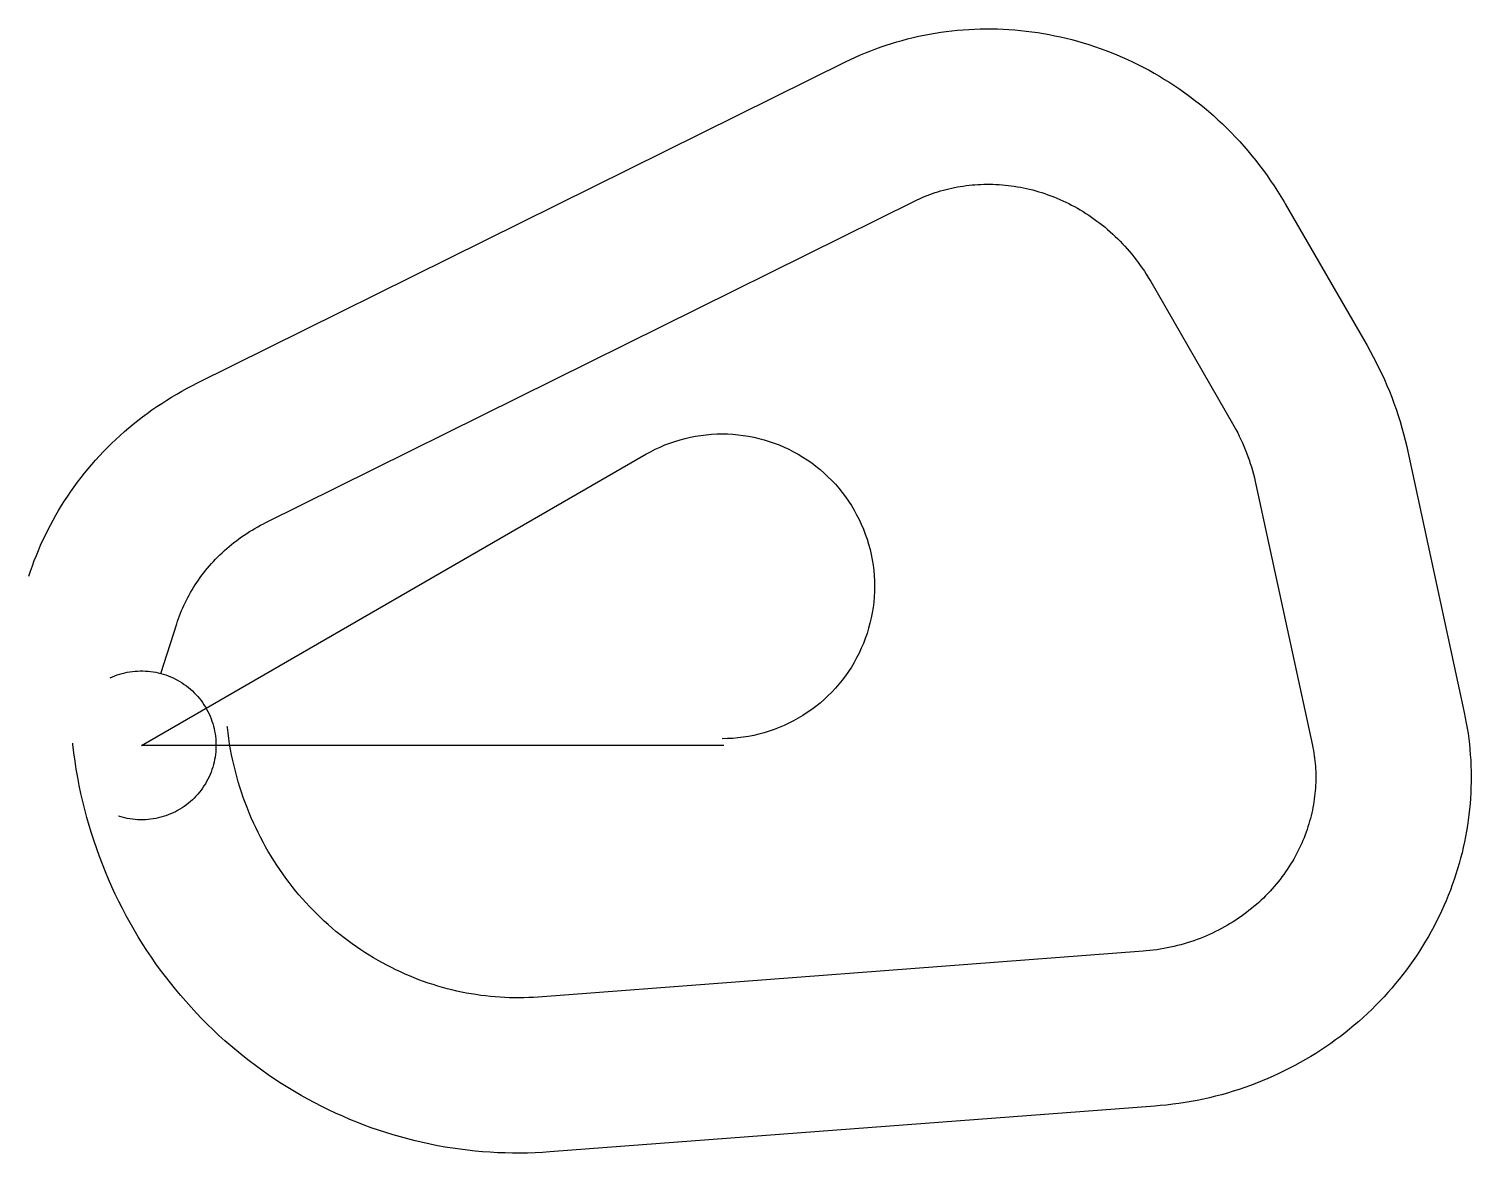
# Model space of a CAD drawing. Header units: metres. Extents: x -3336 to 39363, y -12074 to 21215.
import ezdxf

# ---------------------------------------------------------------- set-up
doc = ezdxf.new("R2010")
doc.units = ezdxf.units.M

msp = doc.modelspace()

# ---------------------------------------------------------------- linework, layer by layer
at = {"layer": 'Boundry', "color": 1}
for p, q in [((1636, 10721), (20843, 20236)), ((3678, 6599), (22885, 16114)), ((33859, 16032), (36282, 11835)), ((29875, 13733), (32298, 9535)), ((37489, 8698), (39158, 971)), ((32993, 7727), (34662, 0)), ((571, 2130), (1043, 3600)), ((29655, -6093), (11743, -7451)), ((30003, -10680), (12090, -12038))]:
    msp.add_line(p, q, dxfattribs=at)
at = {"layer": 'NorminalTrack', "color": 1}
msp.add_lwpolyline([(17239, 0), (0, 0), (14930, 8619), (14930, 8619), (15068, 8695), (15208, 8767), (15351, 8833), (15496, 8895), (15643, 8951), (15792, 9002), (15943, 9049), (16095, 9089), (16248, 9125), (16403, 9155), (16559, 9179), (16715, 9199), (16872, 9212), (17029, 9221), (17187, 9223), (17344, 9220), (17502, 9212), (17659, 9199), (17815, 9179), (17970, 9155), (18125, 9125), (18279, 9089), (18431, 9048), (18581, 9002), (18730, 8951), (18877, 8895), (19022, 8833), (19165, 8766), (19305, 8695), (19443, 8618), (19578, 8537), (19710, 8452), (19839, 8361), (19965, 8266), (20088, 8167), (20207, 8064), (20322, 7956), (20433, 7845), (20541, 7730), (20644, 7611), (20743, 7489), (20838, 7363), (20928, 7234), (21014, 7102), (21095, 6967), (21171, 6829), (21243, 6688), (21309, 6546), (21371, 6401), (21427, 6254), (21479, 6105), (21525, 5954), (21566, 5802), (21601, 5648), (21631, 5494), (21656, 5338), (21675, 5182), (21689, 5025), (21697, 4867), (21700, 4710), (21697, 4552), (21689, 4395), (21675, 4238), (21656, 4082), (21631, 3926), (21601, 3772), (21565, 3618), (21525, 3466), (21479, 3315), (21427, 3166), (21371, 3019), (21309, 2874), (21243, 2732), (21171, 2591), (21095, 2453), (21014, 2318), (20928, 2186), (20837, 2057), (20743, 1932), (20644, 1809), (20540, 1690), (20433, 1575), (20321, 1464), (20206, 1356), (20087, 1253), (19965, 1154), (19839, 1059), (19710, 969), (19578, 883), (19443, 802), (19305, 725), (19165, 654), (19022, 587), (18877, 526), (18730, 469), (18581, 418), (18430, 372), (18278, 331), (18125, 296), (17970, 266), (17814, 241), (17658, 222), (17501, 208), (17344, 200), (17187, 197)], dxfattribs=at)
at = {"layer": 'WindSpiral', "color": 5}
for points in [[(20843, 20236), (20988, 20307), (21136, 20375), (21284, 20441), (21434, 20504), (21586, 20565), (21739, 20623), (21893, 20679), (22048, 20732), (22204, 20782), (22362, 20830), (22521, 20875), (22680, 20917), (22841, 20957), (23003, 20994), (23165, 21028), (23328, 21059), (23493, 21088), (23658, 21114), (23823, 21136), (23990, 21156), (24157, 21174), (24324, 21188), (24492, 21199), (24661, 21207), (24830, 21213), (24999, 21215), (25168, 21215), (25338, 21212), (25508, 21205), (25678, 21196), (25849, 21184), (26019, 21168), (26189, 21150), (26360, 21129), (26530, 21104), (26700, 21077), (26869, 21046), (27039, 21013), (27208, 20977), (27377, 20937), (27545, 20895), (27713, 20849), (27880, 20801), (28047, 20749), (28213, 20695), (28379, 20638), (28543, 20577), (28707, 20514), (28870, 20448), (29032, 20378), (29193, 20306), (29353, 20231), (29512, 20153), (29670, 20072), (29827, 19988), (29982, 19901), (30136, 19812), (30289, 19720), (30441, 19624), (30591, 19526), (30739, 19426), (30886, 19322), (31032, 19216), (31175, 19107), (31317, 18996), (31458, 18882), (31596, 18765), (31733, 18645), (31867, 18523), (32000, 18399), (32131, 18272), (32260, 18142), (32387, 18011), (32511, 17876), (32634, 17740), (32754, 17601), (32872, 17459), (32988, 17316), (33101, 17170), (33212, 17022), (33320, 16872), (33426, 16720), (33530, 16565), (33631, 16409), (33729, 16251), (33825, 16090), (33859, 16032)], [(22885, 16114), (22958, 16150), (23033, 16185), (23108, 16218), (23184, 16250), (23261, 16281), (23339, 16310), (23417, 16339), (23497, 16366), (23577, 16392), (23657, 16416), (23739, 16439), (23821, 16461), (23903, 16481), (23987, 16500), (24071, 16518), (24155, 16534), (24240, 16549), (24326, 16562), (24412, 16574), (24499, 16585), (24586, 16594), (24673, 16601), (24761, 16607), (24850, 16611), (24938, 16614), (25027, 16616), (25117, 16615), (25206, 16614), (25296, 16610), (25386, 16605), (25476, 16599), (25566, 16591), (25657, 16581), (25748, 16569), (25838, 16556), (25929, 16542), (26020, 16526), (26110, 16508), (26201, 16488), (26292, 16467), (26382, 16444), (26473, 16420), (26563, 16394), (26653, 16366), (26743, 16336), (26832, 16305), (26921, 16273), (27010, 16238), (27099, 16202), (27187, 16164), (27275, 16125), (27362, 16084), (27449, 16041), (27536, 15997), (27622, 15951), (27707, 15904), (27792, 15854), (27876, 15804), (27959, 15751), (28042, 15697), (28124, 15641), (28205, 15584), (28286, 15525), (28366, 15465), (28445, 15403), (28523, 15339), (28600, 15274), (28676, 15208), (28751, 15140), (28825, 15070), (28899, 14999), (28971, 14927), (29042, 14853), (29112, 14777), (29181, 14700), (29248, 14622), (29315, 14542), (29380, 14461), (29444, 14379), (29507, 14295), (29569, 14210), (29629, 14124), (29688, 14036), (29745, 13947), (29801, 13857), (29856, 13766), (29875, 13733)], [(36282, 11835), (36374, 11672), (36463, 11507), (36550, 11341), (36634, 11173), (36715, 11003), (36793, 10831), (36868, 10658), (36941, 10483), (37010, 10307), (37076, 10129), (37140, 9950), (37200, 9770), (37257, 9588), (37312, 9405), (37363, 9221), (37411, 9036), (37455, 8849), (37489, 8698)], [(-3336, 5007), (-3285, 5162), (-3231, 5317), (-3174, 5470), (-3114, 5623), (-3052, 5775), (-2987, 5927), (-2919, 6077), (-2848, 6226), (-2775, 6375), (-2699, 6522), (-2620, 6668), (-2538, 6814), (-2454, 6957), (-2367, 7100), (-2278, 7242), (-2186, 7382), (-2091, 7520), (-1994, 7657), (-1894, 7793), (-1792, 7927), (-1687, 8060), (-1580, 8191), (-1470, 8320), (-1358, 8448), (-1243, 8574), (-1126, 8698), (-1007, 8820), (-885, 8941), (-761, 9059), (-635, 9175), (-507, 9290), (-376, 9402), (-243, 9512), (-109, 9620), (28, 9726), (168, 9830), (309, 9931), (452, 10030), (597, 10127), (744, 10221), (892, 10313), (1043, 10402), (1195, 10489), (1350, 10573), (1505, 10655), (1636, 10721)], [(32298, 9535), (32350, 9442), (32401, 9348), (32451, 9253), (32499, 9156), (32546, 9059), (32590, 8960), (32634, 8861), (32675, 8760), (32715, 8659), (32754, 8556), (32790, 8453), (32825, 8349), (32858, 8243), (32890, 8137), (32919, 8031), (32947, 7923), (32973, 7815), (32993, 7727)], [(1043, 3600), (1069, 3679), (1097, 3757), (1126, 3836), (1156, 3914), (1188, 3992), (1222, 4069), (1257, 4146), (1293, 4223), (1331, 4300), (1370, 4376), (1411, 4451), (1453, 4526), (1497, 4601), (1542, 4675), (1588, 4749), (1636, 4822), (1685, 4894), (1736, 4966), (1789, 5037), (1842, 5107), (1897, 5177), (1954, 5246), (2011, 5314), (2071, 5381), (2131, 5448), (2193, 5513), (2256, 5578), (2321, 5642), (2387, 5705), (2454, 5767), (2522, 5828), (2592, 5888), (2663, 5947), (2735, 6004), (2809, 6061), (2883, 6117), (2959, 6171), (3036, 6225), (3115, 6277), (3194, 6328), (3274, 6377), (3356, 6426), (3439, 6473), (3522, 6519), (3607, 6563), (3678, 6599)], [(-932, 1998), (-861, 2029), (-790, 2058), (-718, 2085), (-645, 2108), (-571, 2130), (-496, 2148), (-421, 2164), (-345, 2178), (-269, 2188), (-192, 2196), (-115, 2202), (-38, 2204), (38, 2204), (115, 2202), (192, 2196), (269, 2188), (345, 2178), (421, 2164), (496, 2148), (571, 2130), (645, 2108), (718, 2085), (790, 2058), (861, 2029), (932, 1998), (1001, 1964), (1069, 1928), (1136, 1890), (1201, 1849), (1265, 1806), (1327, 1761), (1387, 1713), (1446, 1664), (1504, 1612), (1559, 1559), (1612, 1504), (1664, 1446), (1713, 1387), (1761, 1327), (1806, 1265), (1849, 1201), (1890, 1136), (1928, 1069), (1964, 1001), (1998, 932), (2029, 861), (2058, 790), (2085, 718), (2108, 645), (2130, 571), (2148, 496), (2164, 421), (2178, 345), (2188, 269), (2196, 192), (2202, 115), (2204, 38), (2204, -38), (2202, -115), (2196, -192), (2188, -269), (2178, -345), (2164, -421), (2148, -496), (2130, -571), (2108, -645), (2085, -718), (2058, -790), (2029, -861), (1998, -932), (1964, -1001), (1928, -1069), (1890, -1136), (1849, -1201), (1806, -1265), (1761, -1327), (1713, -1387), (1664, -1446), (1612, -1504), (1559, -1559), (1504, -1612), (1446, -1664), (1387, -1713), (1327, -1761), (1265, -1806), (1201, -1849), (1136, -1890), (1069, -1928), (1001, -1964), (932, -1998), (861, -2029), (790, -2058), (718, -2085), (645, -2108), (571, -2130), (496, -2148), (421, -2164), (345, -2178), (269, -2188), (192, -2196), (115, -2202), (38, -2204), (-38, -2204), (-115, -2202), (-192, -2196), (-269, -2188), (-345, -2178), (-421, -2164), (-496, -2148), (-571, -2130), (-645, -2108), (-681, -2097)], [(39158, 971), (39190, 817), (39219, 662), (39246, 506), (39270, 350), (39291, 193), (39310, 35), (39325, -123), (39338, -282), (39349, -442), (39356, -602), (39361, -762), (39363, -922), (39362, -1083), (39358, -1244), (39352, -1406), (39342, -1567), (39330, -1729), (39315, -1891), (39297, -2052), (39277, -2214), (39253, -2375), (39227, -2537), (39197, -2698), (39165, -2859), (39130, -3019), (39092, -3180), (39051, -3340), (39008, -3499), (38961, -3658), (38912, -3816), (38860, -3974), (38805, -4131), (38747, -4287), (38686, -4443), (38623, -4598), (38556, -4751), (38487, -4904), (38415, -5056), (38341, -5207), (38263, -5357), (38183, -5506), (38100, -5654), (38014, -5800), (37926, -5945), (37835, -6089), (37742, -6232), (37645, -6373), (37546, -6512), (37445, -6650), (37341, -6787), (37234, -6922), (37125, -7055), (37014, -7187), (36900, -7317), (36783, -7445), (36664, -7571), (36543, -7695), (36419, -7817), (36293, -7938), (36165, -8056), (36034, -8172), (35901, -8286), (35766, -8398), (35629, -8508), (35490, -8616), (35349, -8721), (35205, -8824), (35060, -8925), (34912, -9023), (34763, -9119), (34612, -9212), (34459, -9303), (34304, -9392), (34147, -9477), (33989, -9560), (33829, -9641), (33667, -9719), (33504, -9794), (33339, -9866), (33172, -9936), (33004, -10002), (32835, -10066), (32665, -10127), (32493, -10186), (32319, -10241), (32145, -10293), (31969, -10342), (31793, -10389), (31615, -10432), (31436, -10472), (31256, -10510), (31076, -10544), (30894, -10575), (30712, -10603), (30529, -10627), (30345, -10649), (30161, -10667), (30003, -10680)], [(11743, -7451), (11603, -7460), (11462, -7467), (11321, -7472), (11180, -7474), (11039, -7473), (10897, -7470), (10755, -7465), (10613, -7457), (10470, -7447), (10328, -7434), (10185, -7418), (10043, -7401), (9901, -7380), (9758, -7357), (9616, -7332), (9474, -7304), (9332, -7273), (9191, -7240), (9050, -7204), (8909, -7166), (8769, -7125), (8629, -7082), (8489, -7037), (8350, -6988), (8212, -6937), (8074, -6884), (7937, -6828), (7801, -6770), (7666, -6709), (7531, -6646), (7397, -6580), (7264, -6512), (7132, -6441), (7001, -6368), (6872, -6293), (6743, -6215), (6615, -6135), (6489, -6052), (6363, -5967), (6239, -5880), (6117, -5790), (5995, -5698), (5875, -5604), (5757, -5507), (5640, -5408), (5524, -5307), (5410, -5204), (5298, -5099), (5187, -4991), (5078, -4882), (4971, -4770), (4866, -4656), (4762, -4540), (4660, -4422), (4560, -4303), (4462, -4181), (4366, -4057), (4272, -3931), (4180, -3804), (4090, -3675), (4002, -3544), (3916, -3411), (3833, -3276), (3751, -3140), (3672, -3002), (3596, -2863), (3521, -2722), (3449, -2579), (3379, -2435), (3312, -2289), (3247, -2142), (3184, -1994), (3124, -1844), (3067, -1693), (3012, -1541), (2960, -1388), (2910, -1233), (2863, -1077), (2818, -920), (2777, -762), (2738, -604), (2701, -444), (2667, -283), (2637, -122), (2608, 41), (2583, 204), (2561, 368), (2541, 532), (2538, 556)], [(12090, -12038), (11870, -12052), (11650, -12063), (11428, -12070), (11207, -12074), (10985, -12073), (10763, -12068), (10541, -12060), (10318, -12048), (10096, -12032), (9874, -12011), (9651, -11987), (9429, -11959), (9208, -11928), (8986, -11892), (8765, -11852), (8544, -11809), (8324, -11761), (8104, -11710), (7885, -11654), (7667, -11595), (7449, -11532), (7233, -11465), (7017, -11395), (6802, -11320), (6589, -11241), (6376, -11159), (6165, -11073), (5955, -10983), (5746, -10889), (5539, -10792), (5333, -10691), (5128, -10586), (4926, -10478), (4725, -10365), (4525, -10249), (4328, -10130), (4132, -10007), (3938, -9880), (3747, -9750), (3557, -9617), (3370, -9480), (3184, -9339), (3001, -9195), (2821, -9048), (2642, -8897), (2466, -8744), (2293, -8586), (2122, -8426), (1954, -8263), (1788, -8096), (1625, -7927), (1465, -7754), (1308, -7578), (1153, -7400), (1002, -7218), (854, -7034), (708, -6847), (566, -6657), (427, -6464), (291, -6269), (159, -6071), (30, -5871), (-96, -5668), (-219, -5463), (-338, -5256), (-453, -5046), (-565, -4834), (-674, -4619), (-778, -4403), (-879, -4185), (-977, -3964), (-1070, -3742), (-1160, -3518), (-1246, -3292), (-1328, -3064), (-1407, -2834), (-1481, -2603), (-1551, -2371), (-1618, -2137), (-1680, -1901), (-1738, -1664), (-1793, -1426), (-1843, -1187), (-1889, -947), (-1931, -705), (-1968, -463), (-2002, -220), (-2031, 25), (-2035, 61)], [(34662, 0), (34678, -76), (34692, -152), (34705, -228), (34717, -305), (34727, -383), (34736, -461), (34744, -539), (34751, -618), (34756, -698), (34760, -777), (34762, -857), (34763, -938), (34762, -1018), (34761, -1099), (34757, -1180), (34753, -1262), (34746, -1343), (34739, -1425), (34730, -1507), (34719, -1589), (34707, -1671), (34694, -1753), (34679, -1835), (34662, -1917), (34644, -1999), (34625, -2082), (34604, -2164), (34582, -2246), (34558, -2327), (34532, -2409), (34505, -2491), (34477, -2572), (34447, -2653), (34415, -2734), (34382, -2814), (34348, -2894), (34312, -2974), (34274, -3054), (34235, -3133), (34194, -3211), (34152, -3289), (34109, -3367), (34064, -3444), (34017, -3521), (33969, -3597), (33920, -3672), (33869, -3747), (33816, -3821), (33762, -3894), (33707, -3967), (33650, -4039), (33592, -4110), (33532, -4180), (33471, -4250), (33408, -4318), (33345, -4386), (33279, -4453), (33213, -4519), (33145, -4584), (33076, -4648), (33005, -4711), (32933, -4772), (32860, -4833), (32785, -4893), (32710, -4951), (32633, -5009), (32554, -5065), (32475, -5120), (32394, -5174), (32313, -5226), (32230, -5277), (32146, -5327), (32060, -5376), (31974, -5423), (31887, -5469), (31799, -5513), (31709, -5556), (31619, -5598), (31527, -5638), (31435, -5676), (31342, -5714), (31248, -5749), (31153, -5783), (31057, -5816), (30960, -5846), (30862, -5876), (30764, -5903), (30665, -5929), (30565, -5953), (30465, -5976), (30364, -5997), (30262, -6016), (30160, -6034), (30057, -6049), (29953, -6063), (29849, -6076), (29745, -6086), (29655, -6093)]]:
    msp.add_lwpolyline(points, dxfattribs=at)

doc.saveas('drawing.dxf')
